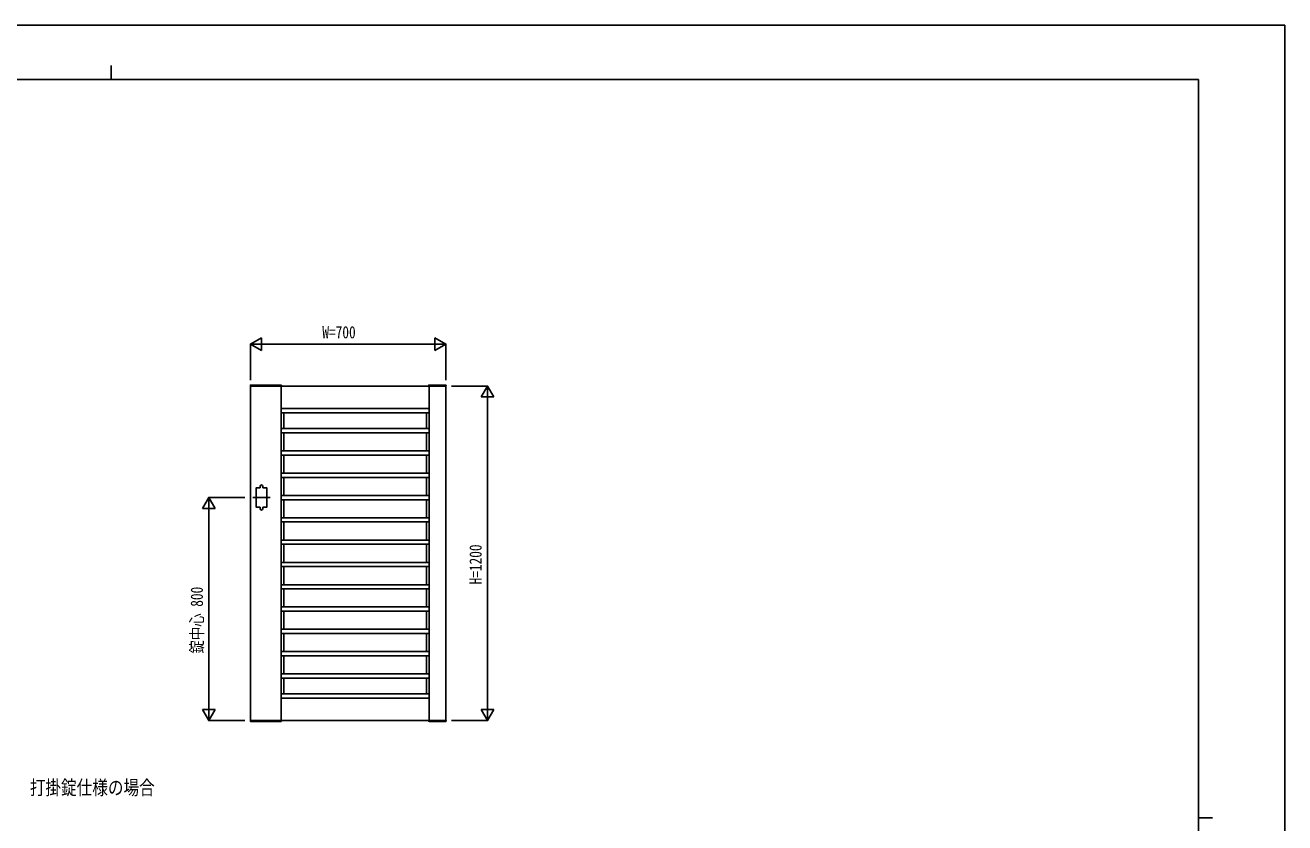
# Model space of a CAD drawing. Units: millimetres, scale not verified. Extents: x -4205 to 4205, y -2970 to 2970.
# Drawn here: x -314 to 4205, y 108 to 2970 of the extents above; entities that cross this region are included whole.
import ezdxf
from ezdxf.enums import TextEntityAlignment as Align

# ---------------------------------------------------------------- set-up
doc = ezdxf.new("R2010")
doc.units = ezdxf.units.MM
doc.header["$LTSCALE"] = 20
for name, color, linetype in [('0-1_USER1', 3, 'Continuous'), ('0-2_YKK_A1', 4, 'Continuous'), ('0-3_YKK_D', 6, 'Continuous'), ('0-4_YKK_ZWAK', 7, 'Continuous')]:
    doc.layers.add(name, color=color, linetype=linetype)
doc.styles.add('ＭＳ ゴシック', font='')
doc.styles.get('ＭＳ ゴシック').set_extended_font_data('MS Gothic')

msp = doc.modelspace()

# ---------------------------------------------------------------- linework, layer by layer
at = {"layer": '0-2_YKK_A1'}
for p, q in [((494.02, 1677.5), (494.02, 1675.5)), ((1195.52, 1675), (494.52, 1675)), ((495.02, 1678.5), (605.02, 1678.5)), ((495.02, 1675), (495.02, 475)), ((605.02, 1675), (605.02, 475)), ((606.02, 1675), (606.02, 1677.5)), ((1134.02, 1675), (1134.02, 1677.5)), ((1195.02, 1678.5), (1135.02, 1678.5)), ((1135.02, 1675), (1135.02, 475)), ((1195.02, 475), (1195.02, 1675)), ((1196.02, 1677.5), (1196.02, 1675.5)), ((605.02, 1595), (1135.02, 1595)), ((605.02, 1593.9), (1135.02, 1593.9)), ((613.82, 1595), (613.82, 1593.9)), ((1126.22, 1595), (1126.22, 1593.9)), ((605.02, 1578.9), (1135.02, 1578.9)), ((613.82, 1578.9), (613.82, 1522.2)), ((1126.22, 1578.9), (1126.22, 1522.2)), ((605.02, 1522.2), (1135.02, 1522.2)), ((605.02, 1507.2), (1135.02, 1507.2)), ((613.82, 1507.2), (613.82, 1442.2)), ((1126.22, 1507.2), (1126.22, 1442.2)), ((605.02, 1442.2), (1135.02, 1442.2)), ((605.02, 1427.2), (1135.02, 1427.2)), ((613.82, 1427.2), (613.82, 1362.2)), ((1126.22, 1427.2), (1126.22, 1362.2)), ((605.02, 1362.2), (1135.02, 1362.2)), ((529.02, 1310), (529.02, 1315)), ((539.02, 1310), (539.02, 1315)), ((605.02, 1347.2), (1135.02, 1347.2)), ((613.82, 1347.2), (613.82, 1282.2)), ((1126.22, 1347.2), (1126.22, 1282.2)), ((565.52, 1275), (502.52, 1275)), ((605.02, 1282.2), (1135.02, 1282.2)), ((605.02, 1267.2), (1135.02, 1267.2)), ((613.82, 1267.2), (613.82, 1202.2)), ((1126.22, 1267.2), (1126.22, 1202.2)), ((529.02, 1240), (529.02, 1235)), ((539.02, 1240), (539.02, 1235)), ((605.02, 1202.2), (1135.02, 1202.2)), ((605.02, 1187.2), (1135.02, 1187.2)), ((613.82, 1187.2), (613.82, 1122.2)), ((1126.22, 1187.2), (1126.22, 1122.2)), ((605.02, 1122.2), (1135.02, 1122.2)), ((605.02, 1107.2), (1135.02, 1107.2)), ((613.82, 1107.2), (613.82, 1042.2)), ((1126.22, 1107.2), (1126.22, 1042.2)), ((605.02, 1042.2), (1135.02, 1042.2)), ((605.02, 1027.2), (1135.02, 1027.2)), ((613.82, 1027.2), (613.82, 962.2)), ((1126.22, 1027.2), (1126.22, 962.2)), ((605.02, 962.2), (1135.02, 962.2)), ((605.02, 947.2), (1135.02, 947.2)), ((613.82, 947.2), (613.82, 882.2)), ((1126.22, 947.2), (1126.22, 882.2)), ((605.02, 882.2), (1135.02, 882.2)), ((605.02, 867.2), (1135.02, 867.2)), ((613.82, 867.2), (613.82, 802.2)), ((1126.22, 867.2), (1126.22, 802.2)), ((605.02, 802.2), (1135.02, 802.2)), ((605.02, 787.2), (1135.02, 787.2)), ((613.82, 787.2), (613.82, 722.2)), ((1126.22, 787.2), (1126.22, 722.2)), ((605.02, 722.2), (1135.02, 722.2)), ((605.02, 707.2), (1135.02, 707.2)), ((613.82, 707.2), (613.82, 642.2)), ((1126.22, 707.2), (1126.22, 642.2)), ((605.02, 642.2), (1135.02, 642.2)), ((605.02, 627.2), (1135.02, 627.2)), ((613.82, 627.2), (613.82, 570.5)), ((1126.22, 627.2), (1126.22, 570.5)), ((605.02, 570.5), (1135.02, 570.5)), ((605.02, 555.5), (1135.02, 555.5)), ((605.02, 555), (1135.02, 555)), ((613.82, 555.5), (613.82, 555)), ((1126.22, 555.5), (1126.22, 555)), ((494.02, 472.5), (494.02, 474.5)), ((494.52, 475), (1195.52, 475)), ((495.02, 471.5), (605.02, 471.5)), ((606.02, 475), (606.02, 472.5)), ((1134.02, 475), (1134.02, 472.5)), ((1195.02, 471.5), (1135.02, 471.5)), ((1196.02, 472.5), (1196.02, 474.5))]:
    msp.add_line(p, q, dxfattribs=at)
for points in [[(529.02, 1310), (515.02, 1310), (515.02, 1240), (529.02, 1240)], [(539.02, 1240), (553.02, 1240), (553.02, 1310), (539.02, 1310)]]:
    msp.add_lwpolyline(points, dxfattribs=at)
for centre, radius, start, end in [((495.02, 1677.5), 1, 90, 180), ((494.52, 1675.5), 0.5, 180, 270), ((605.02, 1677.5), 1, 360, 90), ((1135.02, 1677.5), 1, 90, 180), ((1195.02, 1677.5), 1, 360, 90), ((1195.52, 1675.5), 0.5, 270, 360), ((534.02, 1315), 5, 0, 180), ((534.02, 1235), 5, 180, 0), ((494.52, 474.5), 0.5, 90, 180), ((495.02, 472.5), 1, 180, 270), ((605.02, 472.5), 1, 270, 360), ((1135.02, 472.5), 1, 180, 270), ((1195.02, 472.5), 1, 270, 360), ((1195.52, 474.5), 0.5, 360, 90)]:
    msp.add_arc(centre, radius, start, end, dxfattribs=at)
at = {"layer": '0-3_YKK_D'}
for p, q in [((495.02, 1825), (533.99, 1847.5)), ((495.02, 1696), (495.02, 1826)), ((495.02, 1825), (533.99, 1802.5)), ((495.02, 1825), (572.96, 1825)), ((533.99, 1802.5), (533.99, 1847.5)), ((1150.02, 1825), (540.02, 1825)), ((1195.02, 1825), (1117.08, 1825)), ((1195.02, 1825), (1156.05, 1847.5)), ((1156.05, 1847.5), (1156.05, 1802.5)), ((1195.02, 1825), (1156.05, 1802.5)), ((1195.02, 1696), (1195.02, 1826)), ((1216.02, 1675), (1346.02, 1675)), ((1345.02, 1675), (1322.52, 1636.03)), ((1345.02, 1675), (1367.52, 1636.03)), ((1345.02, 1675), (1345.02, 1597.06)), ((1322.52, 1636.03), (1367.52, 1636.03)), ((1345.02, 1630), (1345.02, 520)), ((345.02, 1275), (322.52, 1236.03)), ((474.02, 1275), (344.02, 1275)), ((345.02, 1275), (367.52, 1236.03)), ((345.02, 1275), (345.02, 1197.06)), ((322.52, 1236.03), (367.52, 1236.03)), ((345.02, 1230), (345.02, 520)), ((345.02, 475), (345.02, 552.94)), ((1345.02, 475), (1345.02, 552.94)), ((345.02, 475), (322.52, 513.97)), ((367.52, 513.97), (322.52, 513.97)), ((345.02, 475), (367.52, 513.97)), ((1345.02, 475), (1322.52, 513.97)), ((1367.52, 513.97), (1322.52, 513.97)), ((1345.02, 475), (1367.52, 513.97)), ((474.02, 475), (344.02, 475)), ((1216.02, 475), (1346.02, 475))]:
    msp.add_line(p, q, dxfattribs=at)
at = {"layer": '0-4_YKK_ZWAK'}
for p, q in [((-4.98, 2825), (-4.98, 2775)), ((3895.02, 2775), (-3904.98, 2775)), ((3895.02, 2775), (3895.02, -2525)), ((3895.02, 125), (3945.02, 125))]:
    msp.add_line(p, q, dxfattribs=at)
msp.add_lwpolyline([(-4205, -2970), (4205, -2970), (4205, 2970), (-4205, 2970)], close=True, dxfattribs=at)

# ---------------------------------------------------------------- texts
at = {"layer": '0-1_USER1', "style": 'ＭＳ ゴシック', "width": 0.8}
msp.add_text('打掛錠仕様の場合', height=51.32, dxfattribs=at).set_placement((-296.99, 193.02), align=Align.BOTTOM_LEFT)
at = {"layer": '0-3_YKK_D', "style": 'ＭＳ ゴシック', "width": 0.8}
msp.add_text('W=700', height=43.99, dxfattribs=at).set_placement((752.22, 1833), align=Align.BOTTOM_LEFT)
for s, p in [('H=1200', (1337.02, 963)), ('錠中心 800', (337.02, 715))]:
    msp.add_text(s, height=43.99, rotation=90, dxfattribs=at).set_placement(p, align=Align.BOTTOM_LEFT)

doc.saveas('drawing.dxf')
